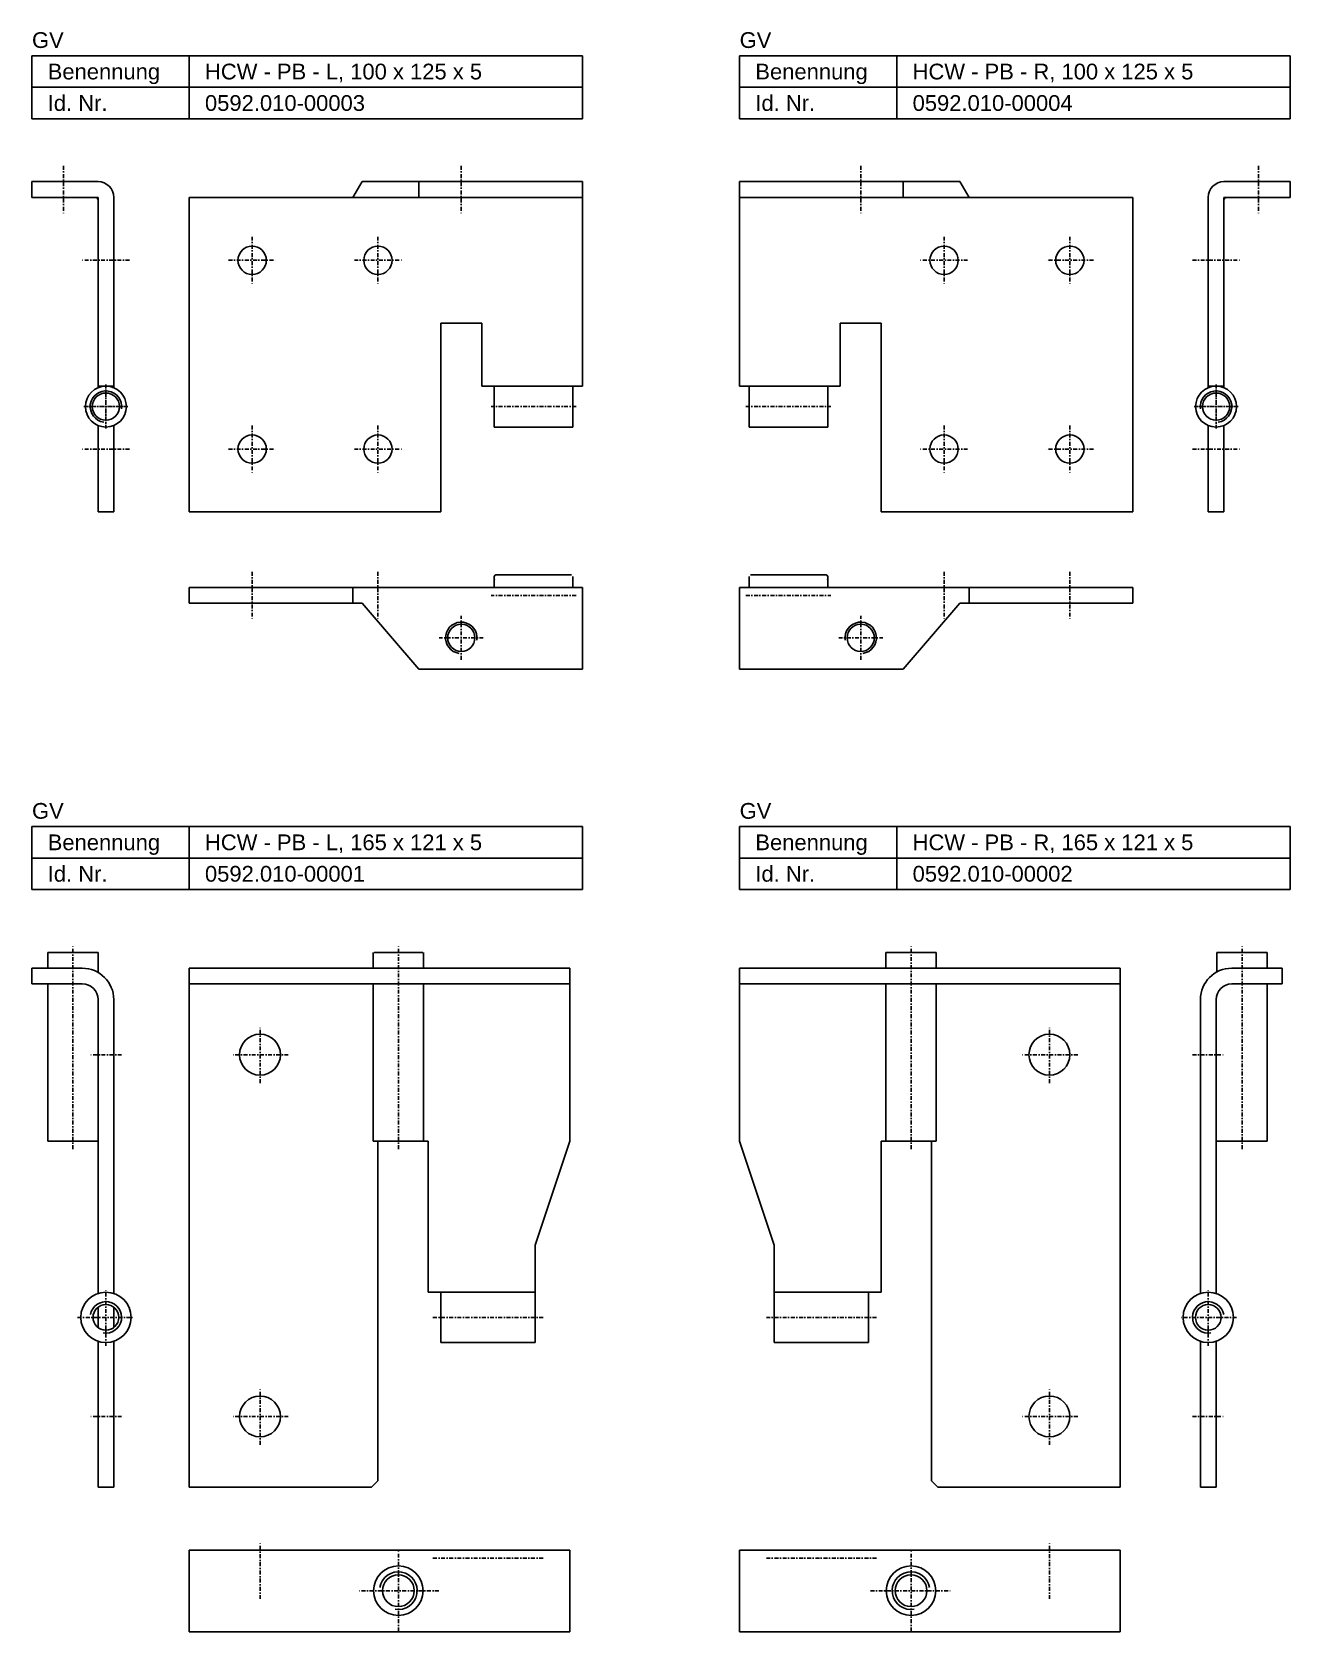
# Model space of a CAD drawing. Header units: millimetres. Extents: x 3 to 403, y -238 to 271.
import ezdxf

# ---------------------------------------------------------------- set-up
doc = ezdxf.new("R2010")
doc.units = ezdxf.units.MM
doc.header["$LTSCALE"] = 5
doc.linetypes.add('STRICHPUNKT2', pattern=[0.5, 0.25, -0.125, 0, -0.125])
doc.layers.add('HALFEN', color=2, linetype='CONTINUOUS')
doc.styles.add('ARIAL50', font='ARIAL.TTF', dxfattribs={"height": 5})

msp = doc.modelspace()

# ---------------------------------------------------------------- linework, layer by layer
at = {"layer": 'HALFEN'}
for p, q in [((3.38, 263.2), (178.38, 263.2)), ((3.38, 243.2), (3.38, 263.2)), ((53.38, 243.2), (53.38, 263.2)), ((178.38, 243.2), (178.38, 263.2)), ((228.38, 263.2), (403.38, 263.2)), ((228.38, 243.2), (228.38, 263.2)), ((278.38, 243.2), (278.38, 263.2)), ((403.38, 243.2), (403.38, 263.2)), ((3.38, 253.2), (178.38, 253.2)), ((228.38, 253.2), (403.38, 253.2)), ((3.38, 243.2), (178.38, 243.2)), ((228.38, 243.2), (403.38, 243.2)), ((24.38, 223.2), (3.38, 223.2)), ((3.38, 218.2), (3.38, 223.2)), ((108.38, 223.2), (105.38, 218.2)), ((178.38, 223.2), (108.38, 223.2)), ((126.38, 218.2), (126.38, 223.2)), ((178.38, 158.2), (178.38, 223.2)), ((228.38, 158.2), (228.38, 223.2)), ((228.38, 223.2), (298.38, 223.2)), ((280.38, 218.2), (280.38, 223.2)), ((298.38, 223.2), (301.38, 218.2)), ((382.38, 223.2), (403.38, 223.2)), ((403.38, 218.2), (403.38, 223.2)), ((24.38, 218.2), (3.38, 218.2)), ((24.38, 157.7), (24.38, 218.2)), ((29.38, 157.7), (29.38, 218.2)), ((53.38, 218.2), (53.38, 118.2)), ((178.38, 218.2), (53.38, 218.2)), ((228.38, 218.2), (353.38, 218.2)), ((353.38, 218.2), (353.38, 118.2)), ((377.38, 157.7), (377.38, 218.2)), ((382.38, 218.2), (403.38, 218.2)), ((382.38, 157.7), (382.38, 218.2)), ((133.38, 118.2), (133.38, 178.2)), ((133.38, 178.2), (146.38, 178.2)), ((146.38, 158.2), (146.38, 178.2)), ((260.38, 158.2), (260.38, 178.2)), ((273.38, 178.2), (260.38, 178.2)), ((273.38, 118.2), (273.38, 178.2)), ((29.38, 158.2), (24.38, 158.2)), ((146.38, 158.2), (178.38, 158.2)), ((150.38, 145.2), (150.38, 158.2)), ((174.88, 158.2), (150.88, 158.2)), ((175.38, 145.2), (175.38, 158.2)), ((260.38, 158.2), (228.38, 158.2)), ((231.38, 145.2), (231.38, 158.2)), ((231.88, 158.2), (255.88, 158.2)), ((256.38, 145.2), (256.38, 158.2)), ((377.38, 158.2), (382.38, 158.2)), ((24.38, 118.2), (24.38, 145.7)), ((29.38, 118.2), (29.38, 145.7)), ((175.38, 145.2), (150.38, 145.2)), ((231.38, 145.2), (256.38, 145.2)), ((377.38, 118.2), (377.38, 145.7)), ((382.38, 118.2), (382.38, 145.7)), ((29.38, 118.2), (24.38, 118.2)), ((53.38, 118.2), (133.38, 118.2)), ((353.38, 118.2), (273.38, 118.2)), ((377.38, 118.2), (382.38, 118.2)), ((150.38, 94.2), (150.38, 97.7)), ((174.88, 98.2), (150.88, 98.2)), ((175.38, 94.2), (175.38, 97.7)), ((231.38, 94.2), (231.38, 97.7)), ((231.88, 98.2), (255.88, 98.2)), ((256.38, 94.2), (256.38, 97.7)), ((53.38, 89.2), (53.38, 94.2)), ((178.38, 94.2), (53.38, 94.2)), ((105.38, 89.2), (105.38, 94.2)), ((178.38, 94.2), (178.38, 68.2)), ((228.38, 94.2), (228.38, 68.2)), ((228.38, 94.2), (353.38, 94.2)), ((301.38, 89.2), (301.38, 94.2)), ((353.38, 89.2), (353.38, 94.2)), ((108.38, 89.2), (53.38, 89.2)), ((126.38, 68.2), (108.38, 89.2)), ((280.38, 68.2), (298.38, 89.2)), ((298.38, 89.2), (353.38, 89.2)), ((178.38, 68.2), (126.38, 68.2)), ((228.38, 68.2), (280.38, 68.2)), ((3.38, 18.2), (178.38, 18.2)), ((3.38, -1.8), (3.38, 18.2)), ((53.38, -1.8), (53.38, 18.2)), ((178.38, -1.8), (178.38, 18.2)), ((228.38, 18.2), (403.38, 18.2)), ((228.38, -1.8), (228.38, 18.2)), ((278.38, -1.8), (278.38, 18.2)), ((403.38, -1.8), (403.38, 18.2)), ((3.38, 8.2), (178.38, 8.2)), ((228.38, 8.2), (403.38, 8.2)), ((3.38, -1.8), (178.38, -1.8)), ((228.38, -1.8), (403.38, -1.8)), ((24.38, -21.8), (8.38, -21.8)), ((8.38, -26.8), (8.38, -21.8)), ((24.38, -28.14), (24.38, -21.8)), ((111.88, -26.8), (111.88, -21.8)), ((112.13, -21.8), (127.62, -21.8)), ((112.17, -21.8), (127.57, -21.8)), ((127.88, -26.8), (127.88, -21.8)), ((290.88, -21.8), (274.88, -21.8)), ((274.88, -26.8), (274.88, -21.8)), ((290.59, -21.8), (275.19, -21.8)), ((290.88, -26.8), (290.88, -21.8)), ((380.13, -28.14), (380.13, -21.8)), ((380.13, -21.8), (396.13, -21.8)), ((396.13, -26.8), (396.13, -21.8)), ((19.38, -26.8), (3.38, -26.8)), ((3.38, -26.8), (3.38, -31.8)), ((53.38, -191.8), (53.38, -26.8)), ((53.38, -26.8), (174.38, -26.8)), ((174.38, -26.8), (174.38, -81.8)), ((349.38, -26.8), (228.38, -26.8)), ((228.38, -26.8), (228.38, -81.8)), ((349.38, -191.8), (349.38, -26.8)), ((384.88, -26.8), (400.88, -26.8)), ((400.88, -26.8), (400.88, -31.8)), ((3.38, -31.8), (19.38, -31.8)), ((8.38, -81.8), (8.38, -31.8)), ((53.38, -31.8), (174.38, -31.8)), ((111.88, -31.8), (111.88, -81.8)), ((127.88, -31.8), (127.88, -81.8)), ((349.38, -31.8), (228.38, -31.8)), ((274.88, -81.8), (274.88, -31.8)), ((290.88, -81.8), (290.88, -31.8)), ((400.88, -31.8), (384.88, -31.8)), ((396.13, -81.8), (396.13, -31.8)), ((24.38, -130.2), (24.38, -36.8)), ((29.38, -130.2), (29.38, -36.8)), ((374.88, -130.2), (374.88, -36.8)), ((379.88, -130.2), (379.88, -36.8)), ((8.38, -81.8), (24.38, -81.8)), ((113.38, -81.8), (111.88, -81.8)), ((129.38, -81.8), (113.38, -81.8)), ((113.38, -81.8), (113.38, -189.8)), ((127.88, -81.8), (126.38, -81.8)), ((129.38, -129.8), (129.38, -81.8)), ((163.38, -114.8), (174.38, -81.8)), ((239.38, -114.8), (228.38, -81.8)), ((273.38, -129.8), (273.38, -81.8)), ((273.38, -81.8), (290.88, -81.8)), ((274.88, -81.8), (276.38, -81.8)), ((289.38, -81.8), (289.38, -189.8)), ((396.13, -81.8), (379.88, -81.8)), ((163.38, -114.8), (163.38, -129.8)), ((239.38, -114.8), (239.38, -129.8)), ((163.38, -129.8), (129.38, -129.8)), ((133.38, -129.8), (133.38, -145.8)), ((163.38, -145.8), (163.38, -129.8)), ((239.38, -129.8), (273.38, -129.8)), ((239.38, -145.8), (239.38, -129.8)), ((269.38, -129.8), (269.38, -145.8)), ((24.38, -141.03), (24.38, -134.58)), ((29.38, -141.03), (29.38, -134.58)), ((24.38, -191.8), (24.38, -145.4)), ((29.38, -191.8), (29.38, -145.4)), ((133.38, -145.8), (163.38, -145.8)), ((269.38, -145.8), (239.38, -145.8)), ((374.88, -191.8), (374.88, -145.4)), ((379.88, -191.8), (379.88, -145.4)), ((29.38, -191.8), (24.38, -191.8)), ((53.38, -191.8), (111.38, -191.8)), ((113.38, -189.8), (111.38, -191.8)), ((289.38, -189.8), (291.38, -191.8)), ((349.38, -191.8), (291.38, -191.8)), ((379.88, -191.8), (374.88, -191.8)), ((53.38, -211.8), (53.38, -237.8)), ((53.38, -211.8), (174.38, -211.8)), ((174.38, -211.8), (174.38, -237.8)), ((349.38, -211.8), (228.38, -211.8)), ((228.38, -211.8), (228.38, -237.8)), ((349.38, -211.8), (349.38, -237.8)), ((53.38, -237.8), (174.38, -237.8)), ((349.38, -237.8), (228.38, -237.8))]:
    msp.add_line(p, q, dxfattribs=at)
at = {"layer": 'HALFEN', "color": 1, "linetype": 'STRICHPUNKT2'}
for p, q in [((13.38, 228.2), (13.38, 213.2)), ((139.88, 228.2), (139.88, 213.2)), ((266.88, 228.2), (266.88, 213.2)), ((393.38, 228.2), (393.38, 213.2)), ((73.38, 205.7), (73.38, 190.7)), ((113.38, 205.7), (113.38, 190.7)), ((293.38, 205.7), (293.38, 190.7)), ((333.38, 205.7), (333.38, 190.7)), ((34.38, 198.2), (19.38, 198.2)), ((65.88, 198.2), (80.88, 198.2)), ((105.88, 198.2), (120.88, 198.2)), ((300.88, 198.2), (285.88, 198.2)), ((340.88, 198.2), (325.88, 198.2)), ((372.38, 198.2), (387.38, 198.2)), ((26.88, 158.7), (26.88, 144.7)), ((26.88, 144.7), (26.88, 158.7)), ((379.88, 158.7), (379.88, 144.7)), ((379.88, 144.7), (379.88, 158.7)), ((19.88, 151.7), (33.88, 151.7)), ((33.88, 151.7), (19.88, 151.7)), ((176.38, 151.7), (149.38, 151.7)), ((230.38, 151.7), (257.38, 151.7)), ((386.88, 151.7), (372.88, 151.7)), ((372.88, 151.7), (386.88, 151.7)), ((73.38, 145.7), (73.38, 130.7)), ((113.38, 145.7), (113.38, 130.7)), ((293.38, 145.7), (293.38, 130.7)), ((333.38, 145.7), (333.38, 130.7)), ((34.38, 138.2), (19.38, 138.2)), ((65.88, 138.2), (80.88, 138.2)), ((105.88, 138.2), (120.88, 138.2)), ((300.88, 138.2), (285.88, 138.2)), ((340.88, 138.2), (325.88, 138.2)), ((372.38, 138.2), (387.38, 138.2)), ((73.38, 99.2), (73.38, 84.2)), ((113.38, 99.2), (113.38, 84.2)), ((293.38, 99.2), (293.38, 84.2)), ((333.38, 99.2), (333.38, 84.2)), ((176.38, 91.7), (149.38, 91.7)), ((230.38, 91.7), (257.38, 91.7)), ((139.88, 71.2), (139.88, 85.2)), ((266.88, 71.2), (266.88, 85.2)), ((146.88, 78.2), (132.88, 78.2)), ((259.88, 78.2), (273.88, 78.2)), ((16.38, -84.3), (16.38, -19.3)), ((119.87, -84.3), (119.87, -19.3)), ((282.88, -84.3), (282.88, -19.3)), ((388.13, -84.3), (388.13, -19.3)), ((75.88, -63.3), (75.88, -45.3)), ((326.88, -63.3), (326.88, -45.3)), ((31.88, -54.3), (21.88, -54.3)), ((84.88, -54.3), (66.88, -54.3)), ((335.88, -54.3), (317.88, -54.3)), ((372.38, -54.3), (382.38, -54.3)), ((26.88, -146.8), (26.88, -128.8)), ((377.38, -146.8), (377.38, -128.8)), ((17.88, -137.8), (35.88, -137.8)), ((165.88, -137.8), (130.88, -137.8)), ((236.88, -137.8), (271.88, -137.8)), ((386.38, -137.8), (368.38, -137.8)), ((75.88, -178.3), (75.88, -160.3)), ((326.88, -178.3), (326.88, -160.3)), ((31.88, -169.3), (21.88, -169.3)), ((84.88, -169.3), (66.88, -169.3)), ((335.88, -169.3), (317.88, -169.3)), ((372.38, -169.3), (382.38, -169.3)), ((75.88, -227.3), (75.88, -209.3)), ((119.88, -237.57), (119.88, -211.79)), ((282.88, -237.57), (282.88, -211.79)), ((326.88, -227.3), (326.88, -209.3)), ((165.88, -214.3), (130.88, -214.3)), ((236.88, -214.3), (271.88, -214.3)), ((132.77, -224.68), (106.99, -224.68)), ((269.99, -224.68), (295.77, -224.68))]:
    msp.add_line(p, q, dxfattribs=at)
at = {"layer": 'HALFEN'}
for centre, radius in [((73.38, 198.2), 4.5), ((113.38, 198.2), 4.5), ((293.38, 198.2), 4.5), ((333.38, 198.2), 4.5), ((26.88, 151.7), 6.5), ((379.88, 151.7), 6.5), ((26.88, 151.7), 4.32), ((379.88, 151.7), 4.32), ((73.38, 138.2), 4.5), ((113.38, 138.2), 4.5), ((293.38, 138.2), 4.5), ((333.38, 138.2), 4.5), ((139.88, 78.2), 4.32), ((266.88, 78.2), 4.32), ((75.88, -54.3), 6.5), ((326.88, -54.3), 6.5), ((26.88, -137.8), 8), ((377.38, -137.8), 8), ((26.88, -137.8), 4.08), ((377.38, -137.8), 4.08), ((75.88, -169.3), 6.5), ((326.88, -169.3), 6.5), ((119.88, -224.68), 7.87), ((282.88, -224.68), 7.87), ((119.88, -224.68), 5.05), ((282.88, -224.68), 5.05)]:
    msp.add_circle(centre, radius, dxfattribs=at)
for centre, radius, start, end in [((24.38, 218.2), 5, 0, 90), ((382.38, 218.2), 5, 90, 180), ((23.38, 217.2), 1, 0, 90), ((383.38, 217.2), 1, 90, 180), ((150.88, 97.7), 0.5, 90, 180), ((255.88, 97.7), 0.5, 0, 90), ((19.38, -36.8), 10, 0, 90), ((384.88, -36.8), 10, 90, 180), ((19.38, -36.8), 5, 0, 90), ((384.88, -36.8), 5, 90, 180)]:
    msp.add_arc(centre, radius, start, end, dxfattribs=at)
at = {"layer": 'HALFEN', "color": 1}
for centre, radius, start, end in [((26.88, 151.7), 5, 352.0147, 262.0147), ((379.88, 151.7), 5, 277.9853, 187.9853), ((139.88, 78.2), 5, 352.0147, 262.0147), ((266.88, 78.2), 5, 277.9853, 187.9853), ((26.88, -137.8), 5, 260, 170), ((377.38, -137.8), 5, 10, 280), ((119.88, -224.68), 6, 260, 170), ((282.88, -224.68), 6, 10, 280)]:
    msp.add_arc(centre, radius, start, end, dxfattribs=at)
at = {"layer": 'HALFEN'}
for p in [(150.38, 96.7), (256.38, 96.7)]:
    msp.add_point(p, dxfattribs=at)

# ---------------------------------------------------------------- texts
at = {"layer": 'HALFEN', "style": 'ARIAL50'}
for s, p in [('GV', (3.38, 265.7)), ('GV', (228.38, 265.7)), ('Benennung', (8.38, 255.7)), ('HCW - PB - L, 100 x 125 x 5', (58.38, 255.7)), ('Benennung', (233.38, 255.7)), ('HCW - PB - R, 100 x 125 x 5', (283.38, 255.7)), ('Id. Nr.', (8.38, 245.7)), ('0592.010-00003', (58.38, 245.7)), ('Id. Nr.', (233.38, 245.7)), ('0592.010-00004', (283.38, 245.7)), ('GV', (3.38, 20.7)), ('GV', (228.38, 20.7)), ('Benennung', (8.38, 10.7)), ('HCW - PB - L, 165 x 121 x 5', (58.38, 10.7)), ('Benennung', (233.38, 10.7)), ('HCW - PB - R, 165 x 121 x 5', (283.38, 10.7)), ('Id. Nr.', (8.38, 0.7)), ('0592.010-00001', (58.38, 0.7)), ('Id. Nr.', (233.38, 0.7)), ('0592.010-00002', (283.38, 0.7))]:
    msp.add_text(s, height=5, dxfattribs=at).set_placement(p)

doc.saveas('drawing.dxf')
